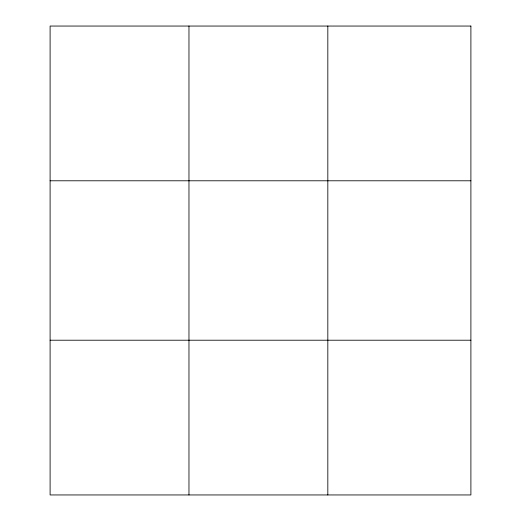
<?xml version="1.0" encoding="UTF-8"?>
<svg xmlns="http://www.w3.org/2000/svg" width="521" height="521" viewBox="0 0 521 521"><rect width="100%" height="100%" fill="white"/><g stroke="black" fill="none" stroke-linecap="round" stroke-linejoin="round"><path stroke-width="0.78" d="M188.967 494.95L188.967 26.05M327.826 494.95L327.826 26.05M50.101 180.787L470.899 180.787M50.101 340.213L470.899 340.213M470.899 26.05L470.899 494.95L50.101 494.95L50.101 26.05L470.899 26.05"/></g></svg>
